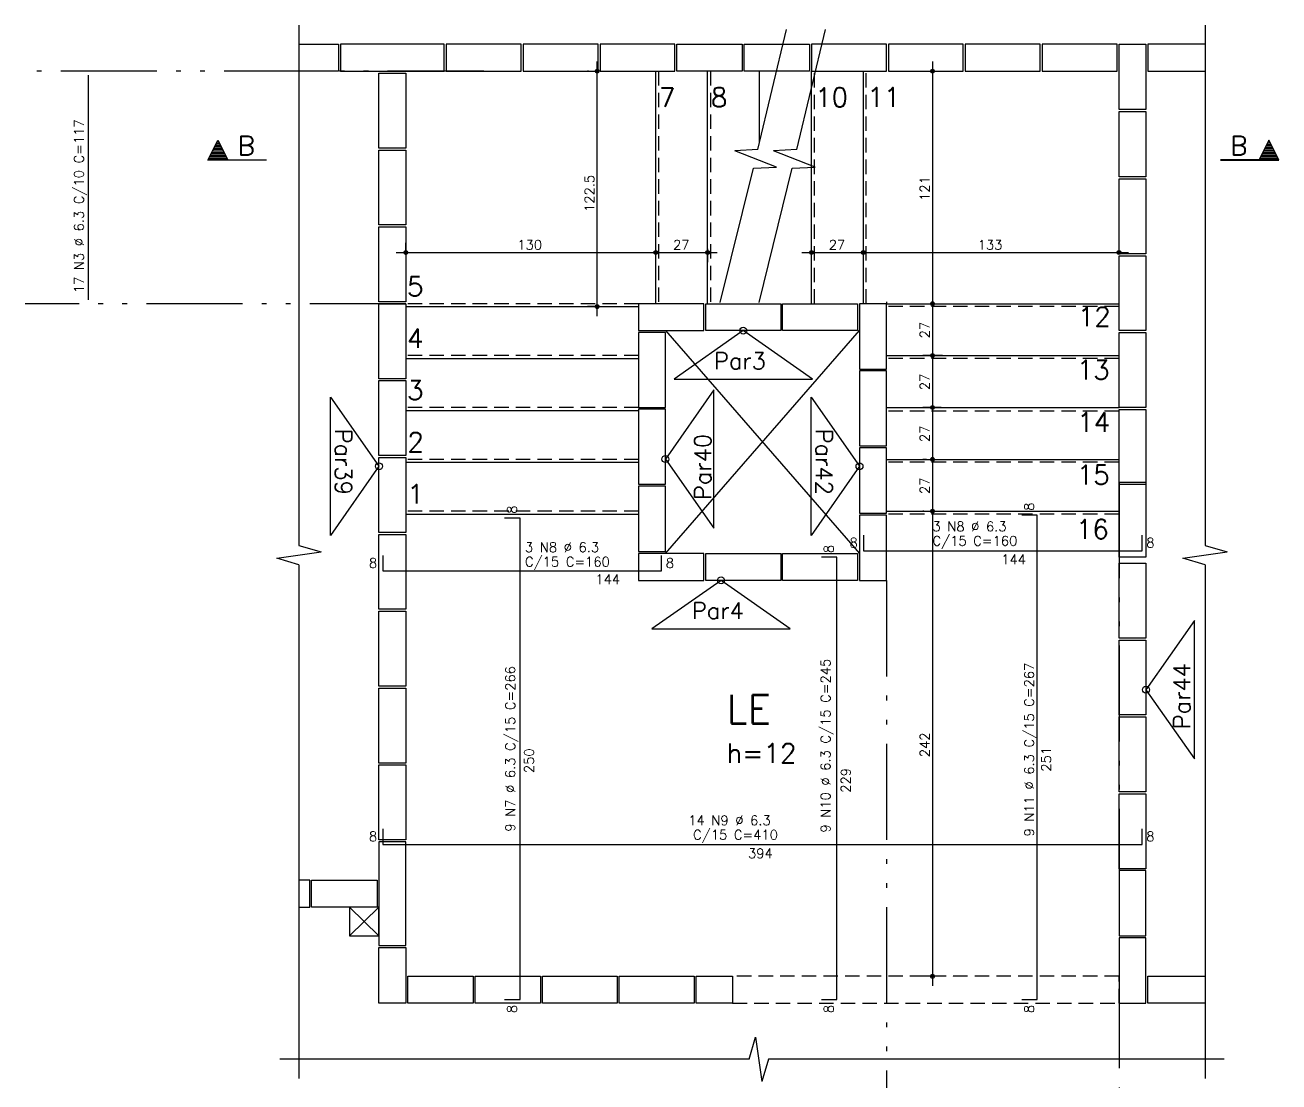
# Model space of a CAD drawing. Extents: x -2 to 86, y -1.5 to 60.9.
# Drawn here: x 40.11 to 66.2, y 19.29 to 41.29 of the extents above; entities that cross this region are included whole.
import ezdxf

# ---------------------------------------------------------------- set-up
doc = ezdxf.new("R2010")
doc.units = 0
doc.header["$MEASUREMENT"] = 0
doc.linetypes.add('ESTILO_TQS_0001', pattern=[0.45, 0.3, -0.15])
doc.linetypes.add('ESTILO_TQS_0004', pattern=[3.3, 2, -0.4, 0.05, -0.4, 0.05, -0.4])
for name, color, linetype in [('PENA_01', 1, 'CONTINUOUS'), ('PENA_02', 2, 'CONTINUOUS'), ('PENA_03', 3, 'CONTINUOUS'), ('PENA_04', 4, 'CONTINUOUS'), ('PENA_05', 5, 'CONTINUOUS')]:
    doc.layers.add(name, color=color, linetype=linetype)
doc.styles.get("Standard").update_dxf_attribs({"font": 'ROMANS.SHX'})

msp = doc.modelspace()

# ---------------------------------------------------------------- linework, layer by layer
at = {"layer": 'PENA_01', "linetype": 'Continuous'}
for p, q in [((52.011, 35.232), (52.011, 40.532)), ((58.988, 40.532), (58.988, 35.292)), ((51.83, 40.332), (51.812, 40.332)), ((59.05, 40.332), (59.188, 40.332)), ((47.83, 36.558), (53.43, 36.558)), ((48.03, 36.512), (48.03, 36.758)), ((53.03, 36.558), (54.51, 36.558)), ((53.23, 36.715), (53.23, 36.758)), ((53.23, 36.715), (53.23, 36.758)), ((54.31, 36.638), (54.31, 36.358)), ((56.27, 36.558), (57.75, 36.558)), ((56.47, 36.715), (56.47, 36.758)), ((57.35, 36.558), (63.07, 36.558)), ((57.55, 36.553), (57.55, 36.758)), ((57.55, 36.553), (57.55, 36.758)), ((62.87, 36.692), (62.87, 36.758)), ((58.03, 35.532), (58.03, 35.492)), ((58.988, 35.692), (58.988, 34.212)), ((59.002, 35.492), (59.188, 35.492)), ((59.002, 35.492), (59.188, 35.492)), ((52.052, 35.432), (51.812, 35.432)), ((58.988, 34.612), (58.988, 33.132)), ((59.198, 34.412), (58.788, 34.412)), ((59.198, 34.412), (58.788, 34.412)), ((58.988, 33.532), (58.988, 32.052)), ((59.166, 33.332), (58.788, 33.332)), ((59.166, 33.332), (58.788, 33.332)), ((58.988, 32.452), (58.988, 30.972)), ((58.864, 32.252), (58.788, 32.252)), ((58.864, 32.252), (58.788, 32.252)), ((58.988, 31.372), (58.988, 21.292)), ((58.81, 31.172), (58.788, 31.172)), ((58.81, 31.172), (58.788, 31.172)), ((59.21, 21.492), (58.788, 21.492))]:
    msp.add_line(p, q, dxfattribs=at)
at = {"layer": 'PENA_01', "linetype": 'ESTILO_TQS_0004'}
for p, q in [((49.65, 40.332), (40.107, 40.332)), ((48.03, 35.492), (40.107, 35.492)), ((62.87, 31.778), (62.87, 15.263)), ((58.03, 29.734), (58.03, 15.263))]:
    msp.add_line(p, q, dxfattribs=at)
at = {"layer": 'PENA_01', "linetype": 'ESTILO_TQS_0001'}
for p, q in [((53.29, 40.332), (53.29, 35.492)), ((54.37, 40.332), (54.37, 35.492)), ((56.53, 35.492), (56.53, 40.332)), ((57.61, 35.492), (57.61, 40.332)), ((52.87, 35.492), (48.03, 35.492)), ((62.87, 35.432), (58.03, 35.432)), ((52.87, 34.412), (48.03, 34.412)), ((62.87, 34.352), (58.03, 34.352)), ((52.87, 33.332), (48.03, 33.332)), ((62.87, 33.254), (58.03, 33.254)), ((52.87, 32.252), (48.03, 32.252)), ((62.87, 32.192), (58.03, 32.192)), ((52.87, 31.172), (48.03, 31.172)), ((62.87, 31.112), (58.03, 31.112))]:
    msp.add_line(p, q, dxfattribs=at)
at = {"layer": 'PENA_01', "linetype": 'Continuous'}
for points in [[(45.805, 40.892), (46.63, 40.892), (46.63, 40.332)], [(48.83, 40.892), (46.67, 40.892), (46.67, 40.332), (48.83, 40.332), (48.83, 40.892)], [(48.87, 40.332), (50.43, 40.332), (50.43, 40.892), (48.87, 40.892), (48.87, 40.332)], [(50.47, 40.332), (52.03, 40.332), (52.03, 40.892), (50.47, 40.892), (50.47, 40.332)], [(52.07, 40.332), (53.63, 40.332), (53.63, 40.892), (52.07, 40.892), (52.07, 40.332)], [(55.03, 40.332), (53.67, 40.332), (53.67, 40.892), (55.03, 40.892), (55.03, 40.332)], [(56.43, 40.332), (55.07, 40.332), (55.07, 40.892), (56.43, 40.892), (56.43, 40.332)], [(56.47, 40.332), (58.03, 40.332), (58.03, 40.892), (56.47, 40.892), (56.47, 40.332)], [(58.07, 40.332), (59.63, 40.332), (59.63, 40.892), (58.07, 40.892), (58.07, 40.332)], [(59.67, 40.332), (61.23, 40.332), (61.23, 40.892), (59.67, 40.892), (59.67, 40.332)], [(61.27, 40.332), (62.83, 40.332), (62.83, 40.892), (61.27, 40.892), (61.27, 40.332)], [(63.43, 40.892), (63.43, 39.532), (62.87, 39.532), (62.87, 40.892), (63.43, 40.892)], [(64.661, 40.892), (63.47, 40.892), (63.47, 40.332)], [(46.63, 40.332), (45.805, 40.332)], [(47.47, 38.732), (47.47, 40.292), (48.03, 40.292), (48.03, 38.732), (47.47, 38.732)], [(63.47, 40.332), (64.661, 40.332)], [(63.43, 39.492), (63.43, 38.132), (62.87, 38.132), (62.87, 39.492), (63.43, 39.492)], [(47.47, 37.132), (47.47, 38.692), (48.03, 38.692), (48.03, 37.132), (47.47, 37.132)], [(62.87, 36.532), (62.87, 38.092), (63.43, 38.092), (63.43, 36.532), (62.87, 36.532)], [(47.47, 35.532), (47.47, 37.092), (48.03, 37.092), (48.03, 35.532), (47.47, 35.532)], [(62.87, 34.932), (62.87, 36.492), (63.43, 36.492), (63.43, 34.932), (62.87, 34.932)], [(47.47, 33.932), (47.47, 35.492), (48.03, 35.492), (48.03, 33.932), (47.47, 33.932)], [(52.87, 34.932), (54.23, 34.932), (54.23, 35.492), (52.87, 35.492), (52.87, 34.932)], [(54.27, 35.492), (55.83, 35.492), (55.83, 34.932), (54.27, 34.932), (54.27, 35.492)], [(55.87, 35.492), (57.43, 35.492), (57.43, 34.932), (55.87, 34.932), (55.87, 35.492)], [(57.47, 35.492), (57.47, 34.132), (58.03, 34.132), (58.03, 35.492), (57.47, 35.492)], [(53.43, 33.334), (53.43, 34.894), (52.87, 34.894), (52.87, 33.334), (53.43, 33.334)], [(53.43, 34.932), (57.47, 30.294)], [(53.43, 30.294), (57.47, 34.932)], [(62.87, 33.332), (62.87, 34.892), (63.43, 34.892), (63.43, 33.332), (62.87, 33.332)], [(58.03, 32.534), (58.03, 34.094), (57.47, 34.094), (57.47, 32.534), (58.03, 32.534)], [(47.47, 32.332), (47.47, 33.892), (48.03, 33.892), (48.03, 32.332), (47.47, 32.332)], [(53.43, 31.734), (53.43, 33.294), (52.87, 33.294), (52.87, 31.734), (53.43, 31.734)], [(62.87, 31.732), (62.87, 33.292), (63.43, 33.292), (63.43, 31.732), (62.87, 31.732)], [(58.03, 31.134), (58.03, 32.494), (57.47, 32.494), (57.47, 31.134), (58.03, 31.134)], [(47.47, 30.732), (47.47, 32.292), (48.03, 32.292), (48.03, 30.732), (47.47, 30.732)], [(52.87, 31.694), (52.87, 30.334), (53.43, 30.334), (53.43, 31.694), (52.87, 31.694)], [(62.87, 30.218), (62.87, 31.778), (63.43, 31.778), (63.43, 30.218), (62.87, 30.218)], [(58.03, 29.734), (58.03, 31.094), (57.47, 31.094), (57.47, 29.734), (58.03, 29.734)], [(47.47, 29.132), (47.47, 30.692), (48.03, 30.692), (48.03, 29.132), (47.47, 29.132)], [(52.87, 29.734), (54.23, 29.734), (54.23, 30.294), (52.87, 30.294), (52.87, 29.734)], [(54.27, 30.294), (55.83, 30.294), (55.83, 29.734), (54.27, 29.734), (54.27, 30.294)], [(55.87, 30.294), (57.43, 30.294), (57.43, 29.734), (55.87, 29.734), (55.87, 30.294)], [(62.87, 28.532), (62.87, 30.092), (63.43, 30.092), (63.43, 28.532), (62.87, 28.532)], [(47.47, 27.532), (47.47, 29.092), (48.03, 29.092), (48.03, 27.532), (47.47, 27.532)], [(62.87, 26.932), (62.87, 28.492), (63.43, 28.492), (63.43, 26.932), (62.87, 26.932)], [(47.47, 25.932), (47.47, 27.492), (48.03, 27.492), (48.03, 25.932), (47.47, 25.932)], [(62.87, 25.332), (62.87, 26.892), (63.43, 26.892), (63.43, 25.332), (62.87, 25.332)], [(47.47, 24.332), (47.47, 25.892), (48.03, 25.892), (48.03, 24.332), (47.47, 24.332)], [(62.87, 23.732), (62.87, 25.292), (63.43, 25.292), (63.43, 23.732), (62.87, 23.732)], [(48.03, 22.132), (48.03, 24.292), (47.47, 24.292), (47.47, 22.132), (48.03, 22.132)], [(45.805, 22.932), (46.03, 22.932), (46.03, 23.492)], [(46.03, 23.492), (45.805, 23.492)], [(46.07, 23.492), (47.43, 23.492), (47.43, 22.932), (46.07, 22.932), (46.07, 23.492)], [(63.43, 22.332), (63.43, 23.692), (62.87, 23.692), (62.87, 22.332), (63.43, 22.332)], [(63.43, 20.932), (63.43, 22.292), (62.87, 22.292), (62.87, 20.932), (63.43, 20.932)], [(47.47, 20.932), (47.47, 22.092), (48.03, 22.092), (48.03, 20.932), (47.47, 20.932)], [(48.07, 21.492), (49.43, 21.492), (49.43, 20.932), (48.07, 20.932), (48.07, 21.492)], [(49.47, 21.492), (50.83, 21.492), (50.83, 20.932), (49.47, 20.932), (49.47, 21.492)], [(52.43, 20.932), (50.87, 20.932), (50.87, 21.492), (52.43, 21.492), (52.43, 20.932)], [(54.03, 20.932), (52.47, 20.932), (52.47, 21.492), (54.03, 21.492), (54.03, 20.932)], [(54.83, 20.932), (54.07, 20.932), (54.07, 21.492), (54.83, 21.492), (54.83, 20.932)], [(64.661, 20.932), (63.47, 20.932), (63.47, 21.492)], [(63.47, 21.492), (64.661, 21.492)]]:
    msp.add_lwpolyline(points, dxfattribs=at)
at = {"layer": 'PENA_01', "linetype": 'ESTILO_TQS_0001'}
msp.add_lwpolyline([(54.83, 20.932), (62.87, 20.932), (62.87, 21.492), (54.83, 21.492), (54.83, 20.932)], dxfattribs=at)
at = {"layer": 'PENA_02', "linetype": 'Continuous'}
for p, q in [((55.354, 38.7), (55.954, 41.202)), ((56.163, 38.7), (56.762, 41.202)), ((55.39, 38.85), (55.39, 40.332)), ((54.572, 35.52), (55.261, 38.311)), ((55.38, 35.52), (56.069, 38.311))]:
    msp.add_line(p, q, dxfattribs=at)
for points in [[(53.23, 35.492), (53.23, 40.332)], [(54.31, 35.492), (54.31, 40.332)], [(56.47, 35.492), (56.47, 40.332)], [(57.55, 35.492), (57.55, 40.332)], [(58.03, 35.492), (62.87, 35.492)], [(48.03, 35.432), (52.87, 35.432)], [(48.03, 34.352), (52.87, 34.352)], [(58.03, 34.412), (62.87, 34.412)], [(48.03, 33.272), (52.87, 33.272)], [(58.03, 33.332), (62.87, 33.332)], [(48.03, 32.192), (52.87, 32.192)], [(58.03, 32.252), (62.87, 32.252)], [(48.03, 31.112), (52.87, 31.112)], [(58.03, 31.172), (62.87, 31.172)]]:
    msp.add_lwpolyline(points, dxfattribs=at)
for centre, radius in [((52.011, 40.332), 0.04), ((52.011, 40.332), 0.02), ((58.988, 40.332), 0.04), ((58.988, 40.332), 0.02), ((48.03, 36.558), 0.04), ((48.03, 36.558), 0.02), ((53.23, 36.558), 0.04), ((53.23, 36.558), 0.04), ((53.23, 36.558), 0.02), ((53.23, 36.558), 0.02), ((54.31, 36.558), 0.04), ((54.31, 36.558), 0.02), ((56.47, 36.558), 0.04), ((56.47, 36.558), 0.02), ((57.55, 36.558), 0.04), ((57.55, 36.558), 0.04), ((57.55, 36.558), 0.02), ((57.55, 36.558), 0.02), ((62.87, 36.558), 0.04), ((62.87, 36.558), 0.02), ((58.988, 35.492), 0.04), ((58.988, 35.492), 0.04), ((58.988, 35.492), 0.02), ((58.988, 35.492), 0.02), ((52.011, 35.432), 0.04), ((52.011, 35.432), 0.02), ((58.988, 34.412), 0.04), ((58.988, 34.412), 0.04), ((58.988, 34.412), 0.02), ((58.988, 34.412), 0.02), ((58.988, 33.332), 0.04), ((58.988, 33.332), 0.04), ((58.988, 33.332), 0.02), ((58.988, 33.332), 0.02), ((58.988, 32.252), 0.04), ((58.988, 32.252), 0.04), ((58.988, 32.252), 0.02), ((58.988, 32.252), 0.02), ((58.988, 31.172), 0.04), ((58.988, 31.172), 0.04), ((58.988, 31.172), 0.02), ((58.988, 31.172), 0.02), ((58.988, 21.492), 0.04), ((58.988, 21.492), 0.02)]:
    msp.add_circle(centre, radius, dxfattribs=at)
at = {"layer": 'PENA_03', "linetype": 'Continuous'}
for p, q in [((45.805, 41.292), (45.805, 30.459)), ((64.661, 41.292), (64.661, 30.459)), ((52.03, 40.332), (52.03, 40.332)), ((58.85, 40.332), (58.85, 40.332)), ((55.354, 38.7), (54.874, 38.678)), ((55.741, 38.333), (54.874, 38.678)), ((56.163, 38.7), (55.682, 38.678)), ((56.55, 38.333), (55.682, 38.678)), ((55.261, 38.311), (55.741, 38.333)), ((56.069, 38.311), (56.55, 38.333)), ((54.31, 36.838), (54.31, 36.838)), ((48.03, 36.312), (48.03, 36.312)), ((53.23, 36.515), (53.23, 36.515)), ((53.23, 36.515), (53.23, 36.515)), ((56.47, 36.515), (56.47, 36.515)), ((57.55, 36.353), (57.55, 36.353)), ((57.55, 36.353), (57.55, 36.353)), ((62.87, 36.492), (62.87, 36.492)), ((58.802, 35.492), (58.802, 35.492)), ((58.802, 35.492), (58.802, 35.492)), ((52.252, 35.432), (52.252, 35.432)), ((59.398, 34.412), (59.398, 34.412)), ((59.398, 34.412), (59.398, 34.412)), ((59.366, 33.332), (59.366, 33.332)), ((59.366, 33.332), (59.366, 33.332)), ((59.064, 32.252), (59.064, 32.252)), ((59.064, 32.252), (59.064, 32.252)), ((59.01, 31.172), (59.01, 31.172)), ((59.01, 31.172), (59.01, 31.172)), ((45.343, 30.193), (46.267, 30.326)), ((45.805, 30.459), (46.267, 30.326)), ((64.199, 30.193), (65.123, 30.326)), ((64.661, 30.459), (65.123, 30.326)), ((45.805, 30.059), (45.343, 30.193)), ((45.805, 30.059), (45.805, 19.366)), ((64.661, 30.059), (64.199, 30.193)), ((64.661, 30.059), (64.661, 19.366)), ((59.41, 21.492), (59.41, 21.492)), ((55.173, 19.766), (55.306, 20.228)), ((55.306, 20.228), (55.439, 19.304)), ((55.173, 19.766), (45.405, 19.766)), ((55.573, 19.766), (55.439, 19.304)), ((65.061, 19.766), (55.573, 19.766))]:
    msp.add_line(p, q, dxfattribs=at)
for points in [[(43.916, 38.485), (44.121, 38.894), (44.325, 38.485), (43.916, 38.485)], [(66.194, 38.485), (65.99, 38.894), (65.785, 38.485), (66.194, 38.485)], [(56.49, 33.924), (55.05, 34.932), (53.61, 33.924), (56.49, 33.924)], [(54.438, 33.698), (53.43, 32.258), (54.438, 30.818), (54.438, 33.698)], [(46.462, 33.548), (47.47, 32.108), (46.462, 30.668), (46.462, 33.548)], [(56.462, 33.548), (57.47, 32.108), (56.462, 30.668), (56.462, 33.548)], [(56.03, 28.726), (54.59, 29.734), (53.15, 28.726), (56.03, 28.726)], [(64.438, 28.898), (63.43, 27.458), (64.438, 26.018), (64.438, 28.898)], [(47.47, 22.932), (46.859, 22.332)], [(46.859, 22.932), (47.47, 22.332)], [(46.859, 22.932), (46.859, 22.332), (47.47, 22.332), (47.47, 22.932), (46.859, 22.932)]]:
    msp.add_lwpolyline(points, dxfattribs=at)
for centre in [(55.05, 34.932), (47.47, 32.108), (53.43, 32.258), (57.47, 32.108), (54.59, 29.734), (63.43, 27.458)]:
    msp.add_circle(centre, 0.072, dxfattribs=at)
at = {"layer": 'PENA_04', "linetype": 'Continuous'}
for p, q in [((43.913, 38.483), (44.121, 38.898)), ((43.916, 38.485), (44.121, 38.894)), ((44.121, 38.898), (44.327, 38.485)), ((44.121, 38.894), (44.325, 38.485)), ((65.99, 38.898), (65.783, 38.485)), ((65.99, 38.894), (65.785, 38.485)), ((66.197, 38.483), (65.99, 38.898)), ((66.194, 38.485), (65.99, 38.894)), ((43.995, 38.643), (44.246, 38.643)), ((44.011, 38.675), (44.23, 38.675)), ((44.027, 38.706), (44.214, 38.706)), ((44.043, 38.738), (44.198, 38.738)), ((44.059, 38.77), (44.182, 38.77)), ((44.075, 38.802), (44.166, 38.802)), ((44.091, 38.834), (44.151, 38.834)), ((44.107, 38.866), (44.135, 38.866)), ((66.116, 38.643), (65.864, 38.643)), ((66.1, 38.675), (65.88, 38.675)), ((66.084, 38.706), (65.896, 38.706)), ((66.068, 38.738), (65.912, 38.738)), ((66.052, 38.77), (65.928, 38.77)), ((66.036, 38.802), (65.944, 38.802)), ((66.02, 38.834), (65.96, 38.834)), ((66.004, 38.866), (65.976, 38.866)), ((45.129, 38.483), (43.913, 38.483)), ((43.916, 38.485), (45.129, 38.485)), ((43.931, 38.515), (44.31, 38.515)), ((43.947, 38.547), (44.294, 38.547)), ((43.963, 38.579), (44.278, 38.579)), ((43.979, 38.611), (44.262, 38.611)), ((66.194, 38.485), (64.981, 38.485)), ((64.981, 38.483), (66.197, 38.483)), ((66.179, 38.515), (65.8, 38.515)), ((66.163, 38.547), (65.816, 38.547)), ((66.147, 38.579), (65.832, 38.579)), ((66.131, 38.611), (65.848, 38.611))]:
    msp.add_line(p, q, dxfattribs=at)
at = {"layer": 'PENA_05', "linetype": 'Continuous'}
for p, q in [((41.427, 35.572), (41.427, 40.252)), ((61.166, 31.092), (60.846, 31.092)), ((61.166, 21.012), (61.166, 31.092)), ((50.406, 31.032), (50.086, 31.032)), ((50.406, 21.012), (50.406, 31.032)), ((57.55, 30.672), (57.55, 30.352)), ((63.35, 30.352), (63.35, 30.672)), ((57.55, 30.352), (63.35, 30.352)), ((47.55, 30.249), (47.55, 29.929)), ((53.35, 29.929), (53.35, 30.249)), ((56.997, 30.214), (56.677, 30.214)), ((56.997, 21.012), (56.997, 30.214)), ((47.55, 29.929), (53.35, 29.929)), ((47.55, 24.559), (47.55, 24.239)), ((63.35, 24.239), (63.35, 24.559)), ((47.55, 24.239), (63.35, 24.239)), ((50.086, 21.012), (50.406, 21.012)), ((56.677, 21.012), (56.997, 21.012)), ((60.846, 21.012), (61.166, 21.012))]:
    msp.add_line(p, q, dxfattribs=at)

# ---------------------------------------------------------------- texts
at = {"layer": 'PENA_03', "linetype": 'Continuous'}
for s, height, p in [('7', 0.4, (53.297, 39.589)), ('8', 0.4, (54.377, 39.589)), ('10', 0.4, (56.546, 39.589)), ('11', 0.4, (57.633, 39.594)), ('130', 0.2, (50.35, 36.618)), ('27', 0.2, (53.59, 36.618)), ('27', 0.2, (56.83, 36.618)), ('133', 0.2, (59.93, 36.618)), ('5', 0.4, (48.054, 35.652)), ('12', 0.4, (62.012, 35.023)), ('4', 0.4, (48.054, 34.572)), ('Par3', 0.3456, (54.441, 34.128)), ('13', 0.4, (61.99, 33.917)), ('3', 0.4, (48.054, 33.492)), ('14', 0.4, (61.999, 32.829)), ('2', 0.4, (48.062, 32.412)), ('15', 0.4, (61.99, 31.731)), ('1', 0.4, (48.062, 31.332)), ('3 N8 %%c 6.3', 0.2, (58.988, 30.756)), ('16', 0.4, (61.972, 30.598)), ('8', 0.2, (57.263, 30.418)), ('C/15 C=160', 0.2, (58.988, 30.456)), ('8', 0.2, (63.438, 30.418)), ('3 N8 %%c 6.3', 0.2, (50.509, 30.322)), ('144', 0.2, (60.419, 30.07)), ('8', 0.2, (47.263, 29.995)), ('C/15 C=160', 0.2, (50.509, 30.022)), ('8', 0.2, (53.438, 29.995)), ('144', 0.2, (51.975, 29.657)), ('Par4', 0.346, (53.981, 28.93)), ('LE', 0.6, (54.701, 26.753)), ('h=12', 0.4, (54.701, 25.937)), ('14 N9 %%c 6.3', 0.2, (53.907, 24.638)), ('C/15 C=410', 0.2, (54.007, 24.338)), ('8', 0.2, (47.263, 24.305)), ('8', 0.2, (63.438, 24.305)), ('394', 0.2, (55.15, 23.951))]:
    msp.add_text(s, height=height, dxfattribs=at).set_placement(p)
for s, height, rotation, p in [('17 N3 %%c 6.3 C/10 C=117', 0.2, 90, (41.327, 35.712)), ('122.5', 0.2, 90, (51.952, 37.402)), ('121', 0.2, 90, (58.928, 37.632)), ('27', 0.2, 90, (58.928, 34.772)), ('27', 0.2, 90, (58.928, 33.692)), ('27', 0.2, 90, (58.928, 32.612)), ('Par39', 0.346, 270, (46.56, 32.892)), ('Par40', 0.346, 90, (54.38, 31.404)), ('Par42', 0.346, 270, (56.56, 32.892)), ('27', 0.2, 90, (58.928, 31.532)), ('8', 0.2, 90, (61.1, 31.18)), ('8', 0.2, 90, (50.34, 31.12)), ('8', 0.2, 90, (56.931, 30.301)), ('9 N7 %%c 6.3 C/15 C=266', 0.2, 90, (50.303, 24.504)), ('9 N10 %%c 6.3 C/15 C=245', 0.2, 90, (56.863, 24.484)), ('9 N11 %%c 6.3 C/15 C=267', 0.2, 90, (61.1, 24.403)), ('Par44', 0.346, 90, (64.35, 26.633)), ('242', 0.2, 90, (58.928, 26.052)), ('250', 0.2, 90, (50.694, 25.722)), ('251', 0.2, 90, (61.454, 25.752)), ('229', 0.2, 90, (57.284, 25.313)), ('8', 0.2, 90, (50.34, 20.725)), ('8', 0.2, 90, (56.931, 20.725)), ('8', 0.2, 90, (61.1, 20.725))]:
    msp.add_text(s, height=height, rotation=rotation, dxfattribs=at).set_placement(p)
at = {"layer": 'PENA_04', "linetype": 'Continuous'}
for p in [(44.529, 38.583), (65.181, 38.583)]:
    msp.add_text('B', height=0.4, dxfattribs=at).set_placement(p)

doc.saveas('drawing.dxf')
